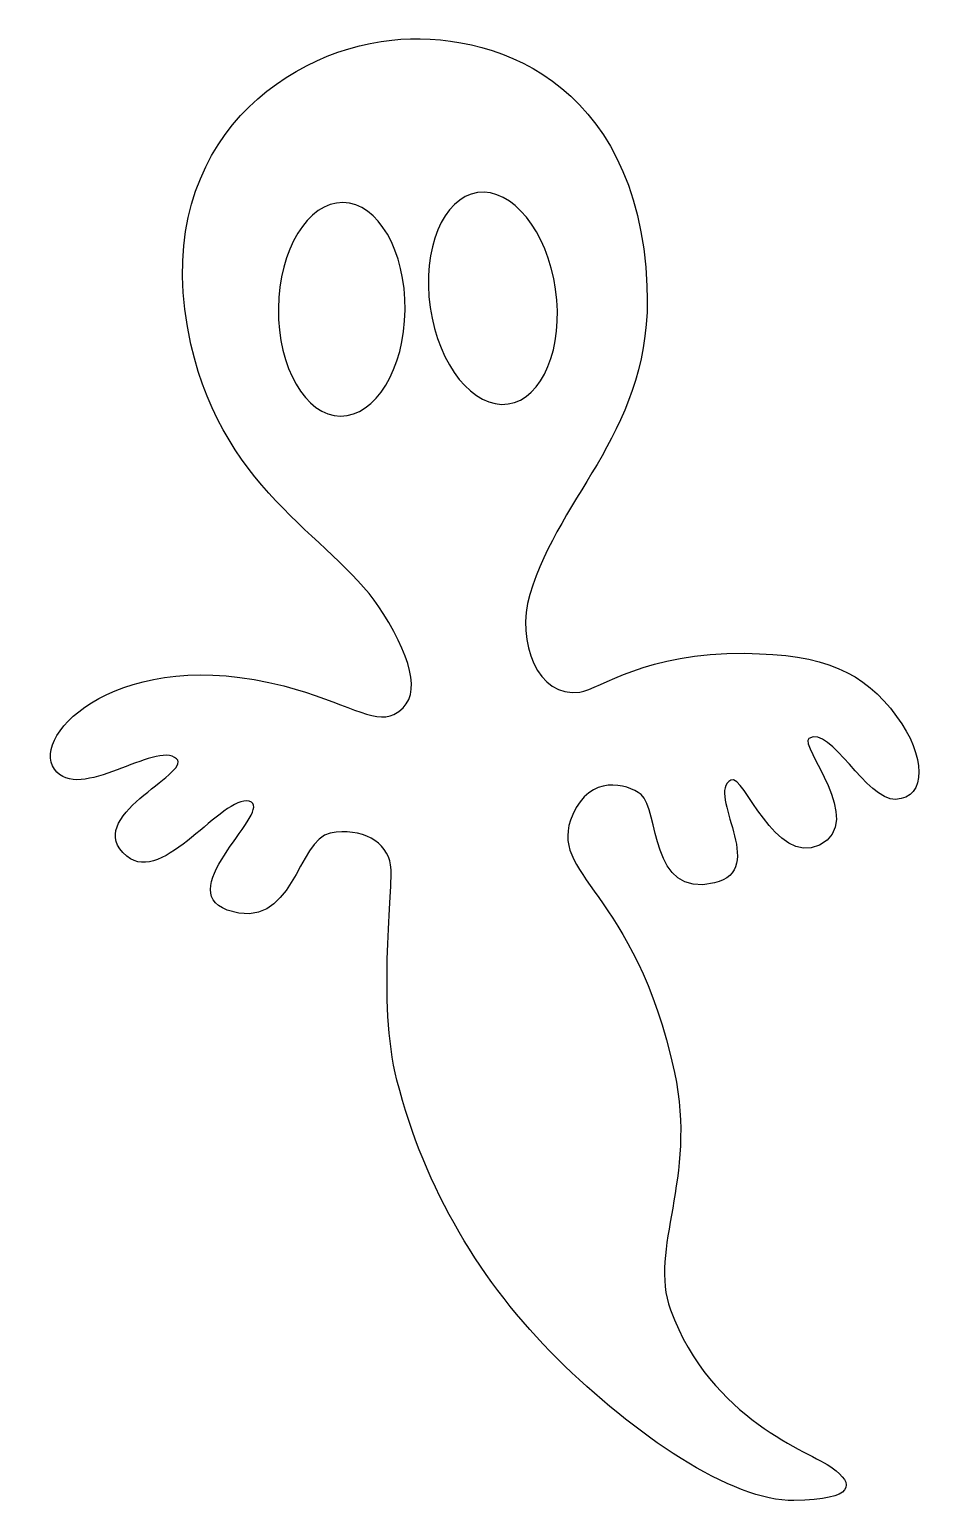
# Model space of a CAD drawing. Header units: centimetres. Extents: x -6.5 to 6.3, y -10.5 to 10.6.
import ezdxf

# ---------------------------------------------------------------- set-up
doc = ezdxf.new("R2010")
doc.units = ezdxf.units.CM
doc.header["$MEASUREMENT"] = 0
doc.layers.add('Layer 1', color=7, linetype='Continuous')

msp = doc.modelspace()

# ---------------------------------------------------------------- linework, layer by layer
at = {"layer": 'Layer 1'}
for points, knots in [([(5.90173, 0.74261), (5.42545, 1.38526), (4.8688, 1.63182), (3.729, 1.64521), (3.729, 1.64521), (2.3012, 1.66183), (1.66297, 1.13816), (1.3618, 1.09091), (1.3618, 1.09091), (0.76064, 0.99677), (0.44729, 1.80915), (0.64705, 2.48757), (0.64705, 2.48757), (1.07798, 3.95074), (2.41447, 4.85305), (2.32538, 6.90495), (2.32538, 6.90495), (2.19619, 9.87986), (0.06222, 10.5804), (-1.33095, 10.42826), (-1.33095, 10.42826), (-2.95869, 10.25073), (-4.82122, 8.81983), (-4.20702, 6.07319), (-4.20702, 6.07319), (-3.72122, 3.90096), (-2.09123, 3.26472), (-1.45131, 2.21604), (-1.45131, 2.21604), (-1.01626, 1.50309), (-0.88425, 0.97858), (-1.29989, 0.77131), (-1.29989, 0.77131), (-1.59093, 0.626), (-1.98545, 0.94498), (-2.87813, 1.17805), (-2.87813, 1.17805), (-5.20204, 1.78458), (-6.52054, 0.48643), (-6.16227, -0.01464), (-6.16227, -0.01464), (-5.80831, -0.50968), (-4.7096, 0.40409), (-4.41311, 0.13337), (-4.41311, 0.13337), (-4.1861, -0.07375), (-5.79974, -0.70872), (-5.12423, -1.26173), (-5.12423, -1.26173), (-4.60014, -1.6908), (-3.75977, -0.37559), (-3.37266, -0.47425), (-3.37266, -0.47425), (-2.98552, -0.57289), (-4.49164, -1.74377), (-3.68643, -2.03146), (-3.68643, -2.03146), (-2.73795, -2.37034), (-2.68316, -1.01377), (-2.2118, -0.9287), (-2.2118, -0.9287), (-1.75772, -0.84681), (-1.39524, -1.05927), (-1.34627, -1.38513), (-1.34627, -1.38513), (-1.2973, -1.71065), (-1.54497, -3.33799), (-1.25584, -4.47025), (-1.25584, -4.47025), (-0.85571, -6.03746), (-0.05132, -7.36969), (1.04069, -8.45562), (1.04069, -8.45562), (2.1326, -9.54155), (3.54481, -10.50318), (4.43011, -10.48953), (4.43011, -10.48953), (5.31567, -10.4758), (5.29919, -10.24926), (4.97864, -10.01915), (4.97864, -10.01915), (4.65807, -9.78909), (3.23951, -9.33425), (2.6615, -7.75553), (2.6615, -7.75553), (2.34292, -6.88537), (3.04663, -5.88024), (2.71907, -4.35741), (2.71907, -4.35741), (2.15098, -1.71835), (0.87752, -1.54417), (1.261, -0.66409), (1.261, -0.66409), (1.51087, -0.09071), (2.03726, -0.21454), (2.24088, -0.37868), (2.24088, -0.37868), (2.51224, -0.59707), (2.34867, -1.86519), (3.2904, -1.64357), (3.2904, -1.64357), (4.07865, -1.45834), (3.1562, -0.36397), (3.52858, -0.17018), (3.52858, -0.17018), (3.71419, -0.07374), (4.15794, -1.41081), (4.7966, -1.10006), (4.7966, -1.10006), (5.47499, -0.76989), (4.49598, 0.33292), (4.64481, 0.42497), (4.64481, 0.42497), (4.95704, 0.61827), (5.46946, -0.46202), (5.88568, -0.44633), (5.88568, -0.44633), (6.34435, -0.42905), (6.3144, 0.18603), (5.90173, 0.74261), (5.90173, 0.74261), (5.90173, 0.74261), (5.90173, 0.74261), (5.90173, 0.74261)], [0, 0, 0, 0, 0.03125, 0.03125, 0.03125, 0.03125, 0.0625, 0.0625, 0.0625, 0.0625, 0.09375, 0.09375, 0.09375, 0.09375, 0.125, 0.125, 0.125, 0.125, 0.15625, 0.15625, 0.15625, 0.15625, 0.1875, 0.1875, 0.1875, 0.1875, 0.21875, 0.21875, 0.21875, 0.21875, 0.25, 0.25, 0.25, 0.25, 0.28125, 0.28125, 0.28125, 0.28125, 0.3125, 0.3125, 0.3125, 0.3125, 0.34375, 0.34375, 0.34375, 0.34375, 0.375, 0.375, 0.375, 0.375, 0.40625, 0.40625, 0.40625, 0.40625, 0.4375, 0.4375, 0.4375, 0.4375, 0.46875, 0.46875, 0.46875, 0.46875, 0.5, 0.5, 0.5, 0.5, 0.53125, 0.53125, 0.53125, 0.53125, 0.5625, 0.5625, 0.5625, 0.5625, 0.59375, 0.59375, 0.59375, 0.59375, 0.625, 0.625, 0.625, 0.625, 0.65625, 0.65625, 0.65625, 0.65625, 0.6875, 0.6875, 0.6875, 0.6875, 0.71875, 0.71875, 0.71875, 0.71875, 0.75, 0.75, 0.75, 0.75, 0.78125, 0.78125, 0.78125, 0.78125, 0.8125, 0.8125, 0.8125, 0.8125, 0.84375, 0.84375, 0.84375, 0.84375, 0.875, 0.875, 0.875, 0.875, 0.90625, 0.90625, 0.90625, 0.90625, 0.9375, 0.9375, 0.9375, 0.9375, 1, 1, 1, 1]), ([(-0.78069, 6.60008), (-0.78069, 6.60008), (-0.78069, 6.60008), (-0.78069, 6.60008), (-0.78069, 6.60008), (-0.90115, 7.43577), (-0.59662, 8.17133), (-0.10058, 8.24288), (-0.10058, 8.24288), (0.39567, 8.3145), (0.89531, 7.69487), (1.01594, 6.85906), (1.01594, 6.85906), (1.13659, 6.02343), (0.83198, 5.28791), (0.33591, 5.21626), (0.33591, 5.21626), (-0.16027, 5.14472), (-0.6601, 5.76437), (-0.78069, 6.60008)], [0, 0, 0, 0, 0.16666667, 0.16666667, 0.16666667, 0.16666667, 0.33333333, 0.33333333, 0.33333333, 0.33333333, 0.5, 0.5, 0.5, 0.5, 0.66666667, 0.66666667, 0.66666667, 0.66666667, 1, 1, 1, 1]), ([(-1.13928, 6.56249), (-1.13928, 6.56249), (-1.13928, 6.56249), (-1.13928, 6.56249), (-1.13928, 6.56249), (-1.14875, 5.7181), (-1.56272, 5.03817), (-2.06403, 5.04381), (-2.06403, 5.04381), (-2.56515, 5.04929), (-2.9638, 5.73837), (-2.95435, 6.58276), (-2.95435, 6.58276), (-2.94482, 7.42715), (-2.53086, 8.10713), (-2.02966, 8.10149), (-2.02966, 8.10149), (-1.52835, 8.09585), (-1.12984, 7.40688), (-1.13928, 6.56249), (-1.13928, 6.56249), (-1.13928, 6.56249), (-1.13928, 6.56249), (-1.13928, 6.56249)], [0, 0, 0, 0, 0.14285714, 0.14285714, 0.14285714, 0.14285714, 0.28571429, 0.28571429, 0.28571429, 0.28571429, 0.42857143, 0.42857143, 0.42857143, 0.42857143, 0.57142857, 0.57142857, 0.57142857, 0.57142857, 0.71428571, 0.71428571, 0.71428571, 0.71428571, 1, 1, 1, 1])]:
    msp.add_open_spline(points, degree=3, knots=knots, dxfattribs=at)

doc.saveas('drawing.dxf')
